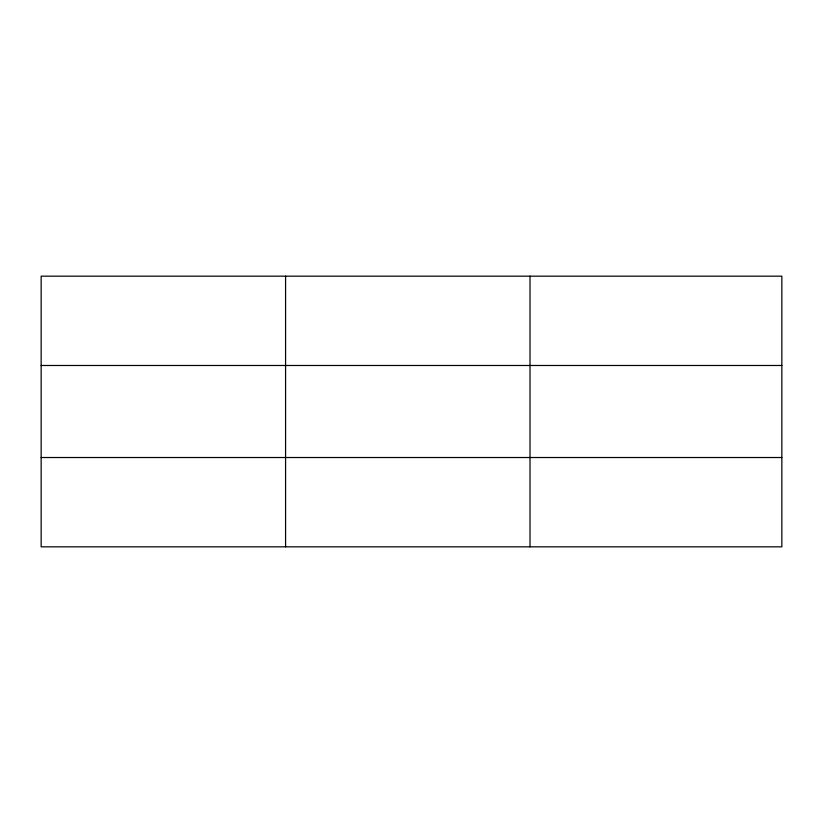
<?xml version="1.0" encoding="UTF-8"?>
<svg xmlns="http://www.w3.org/2000/svg" width="823" height="823" viewBox="0 0 823 823"><rect width="100%" height="100%" fill="white"/><g stroke="black" fill="none" stroke-linecap="round" stroke-linejoin="round"><path stroke-width="1.23" d="M285.581 546.832L285.581 276.168M530.012 546.832L530.012 276.168M781.85 365.484L781.85 276.168L41.15 276.168L41.15 546.832L781.85 546.832L781.85 365.484L41.15 365.484M41.15 457.516L781.85 457.516"/></g></svg>
